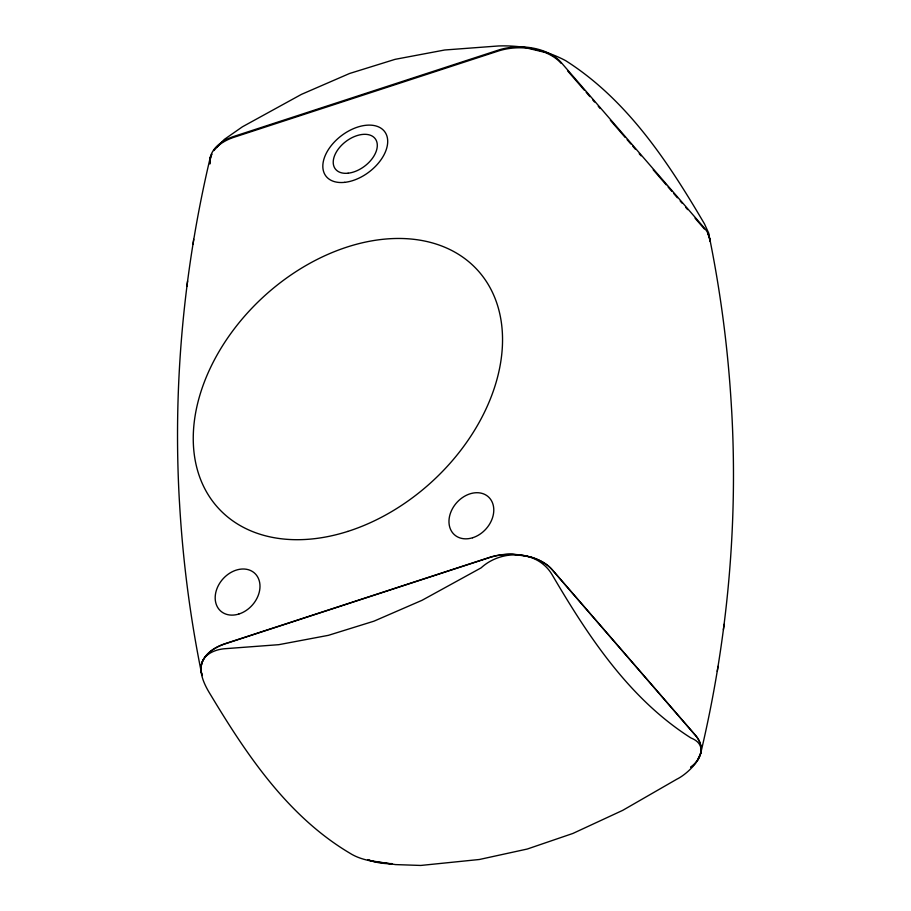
<?xml version="1.0" encoding="UTF-8"?>
<svg xmlns="http://www.w3.org/2000/svg" width="911" height="911" viewBox="0 0 911 911"><rect width="100%" height="100%" fill="white"/><g stroke="black" fill="none" stroke-linecap="round" stroke-linejoin="round"><path stroke-width="1.37" d="M210.418 156.851C183.885 268.529 172.988 383.952 179.251 498.602L179.604 504.375C182.883 560.618 190.114 616.599 201.24 671.828M700.582 753.807C727.115 642.141 738.012 526.706 731.749 412.057L731.396 406.295C728.117 350.052 720.886 294.071 709.76 238.841M192.973 244.296L193.713 239.308M186.823 286.43L187.62 281.009M723.38 629.66L724.177 624.24M717.287 671.361L718.027 666.374M209.86 160.826L211.739 154.107M211.739 154.255L210.407 157.66A46.256 28.731 1 0 0 209.917 164.003M214.29 150.076L213.834 150.6L224.3 139.429L242.417 126.8L301.45 94.368L349.562 73.495L395.101 59.34L444.739 49.991L498.397 45.971C521.377 45.117 545.279 49.775 565.64 60.65C627.292 99.811 668.253 162.147 704.488 223.924L708.769 233.262L709.874 240.504M567.542 70.785L584.304 90.155M586.16 92.307L589.884 96.612M592.685 99.846L594.541 101.998M598.265 106.302L600.133 108.455M610.37 120.286L625.265 137.504M627.121 139.656L630.845 143.961M632.712 146.113L635.502 149.347M639.226 153.652L641.093 155.804M653.198 169.788L666.226 184.853M668.093 187.006L671.817 191.31M673.673 193.462L677.397 197.767M680.187 201.001L682.054 203.153M685.778 207.457L687.634 209.61M695.082 218.219L704.397 228.98M690.834 767.29A46.256 28.731 1 0 0 695.548 735.553L552.191 569.819A46.256 28.731 1 0 0 489.469 557.589L225.188 643.826A46.256 28.731 1 0 0 202.265 675.541M209.94 163.103A46.256 28.731 1 0 1 234.047 136.354L498.328 50.116A46.256 28.731 1 0 1 561.039 62.347L704.408 228.069A46.256 28.731 1 0 1 709.999 241.347M391.81 863.787A46.256 28.731 1 0 1 367.737 859.779M202.265 675.358A46.256 28.731 1 0 1 201.012 667.888C201.137 655.191 214.199 649.452 225.108 648.7L278.766 644.681L328.404 635.331L373.943 621.177L422.055 600.292L481.099 567.872C501.346 549.196 537.319 549.754 552.1 574.693C588.335 636.47 629.296 698.805 690.948 737.967C714.907 747.453 690.162 772.71 676.862 779.178L622.725 810.346L572.848 833.463L527.287 849.029L479.357 859.494L420.78 865.45L395.42 864.585L371.79 860.918A46.256 28.731 1 0 1 367.737 859.597M690.834 767.108A46.256 28.731 1 0 0 697.143 760.787L700.582 753.568L701.14 749.89A46.256 28.731 1 0 0 695.56 735.371L552.191 569.648A46.256 28.731 1 0 0 530.361 556.86L512.756 554.195A46.256 28.731 1 0 0 489.48 557.418L225.199 643.644A46.256 28.731 1 0 0 204.998 656.99C196.093 669.038 204.121 684.423 210.931 695.355C247.166 755.526 288.161 816.529 349.87 853.186C361.519 860.61 375.992 861.931 389.384 863.582A46.256 28.731 1 0 0 391.81 863.605M216.659 147.309A46.256 28.731 1 0 1 234.036 137.254L498.317 51.027A46.256 28.731 1 0 1 527.628 48.215L544.55 52.28A46.256 28.731 1 0 1 561.028 63.246M707.608 233.603A46.256 28.731 1 0 1 709.737 239.741M348.093 173.204A25.018 15.498 -37.1 0 0 376.903 142.207A25.018 15.498 -37.1 0 0 340.794 146.079A25.018 15.498 -37.1 0 0 348.093 173.204M347.763 531.42A175.96 125.058 -42.7 0 0 481.908 275.281A175.96 125.058 -42.7 0 0 214.028 360.585A175.96 125.058 -42.7 0 0 347.763 531.42M472.604 537.763A25.44 19.678 -48.3 0 0 490.152 498.75A25.44 19.678 -48.3 0 0 451.378 510.832A25.44 19.678 -48.3 0 0 472.604 537.763M238.807 614.048A25.44 19.678 -48.3 0 0 256.355 575.035A25.44 19.678 -48.3 0 0 217.592 587.117A25.44 19.678 -48.3 0 0 238.807 614.048M344.711 182.348A36.827 22.809 -37.1 0 0 387.107 136.718A36.827 22.809 -37.1 0 0 333.973 142.423A36.827 22.809 -37.1 0 0 344.711 182.348"/></g></svg>
